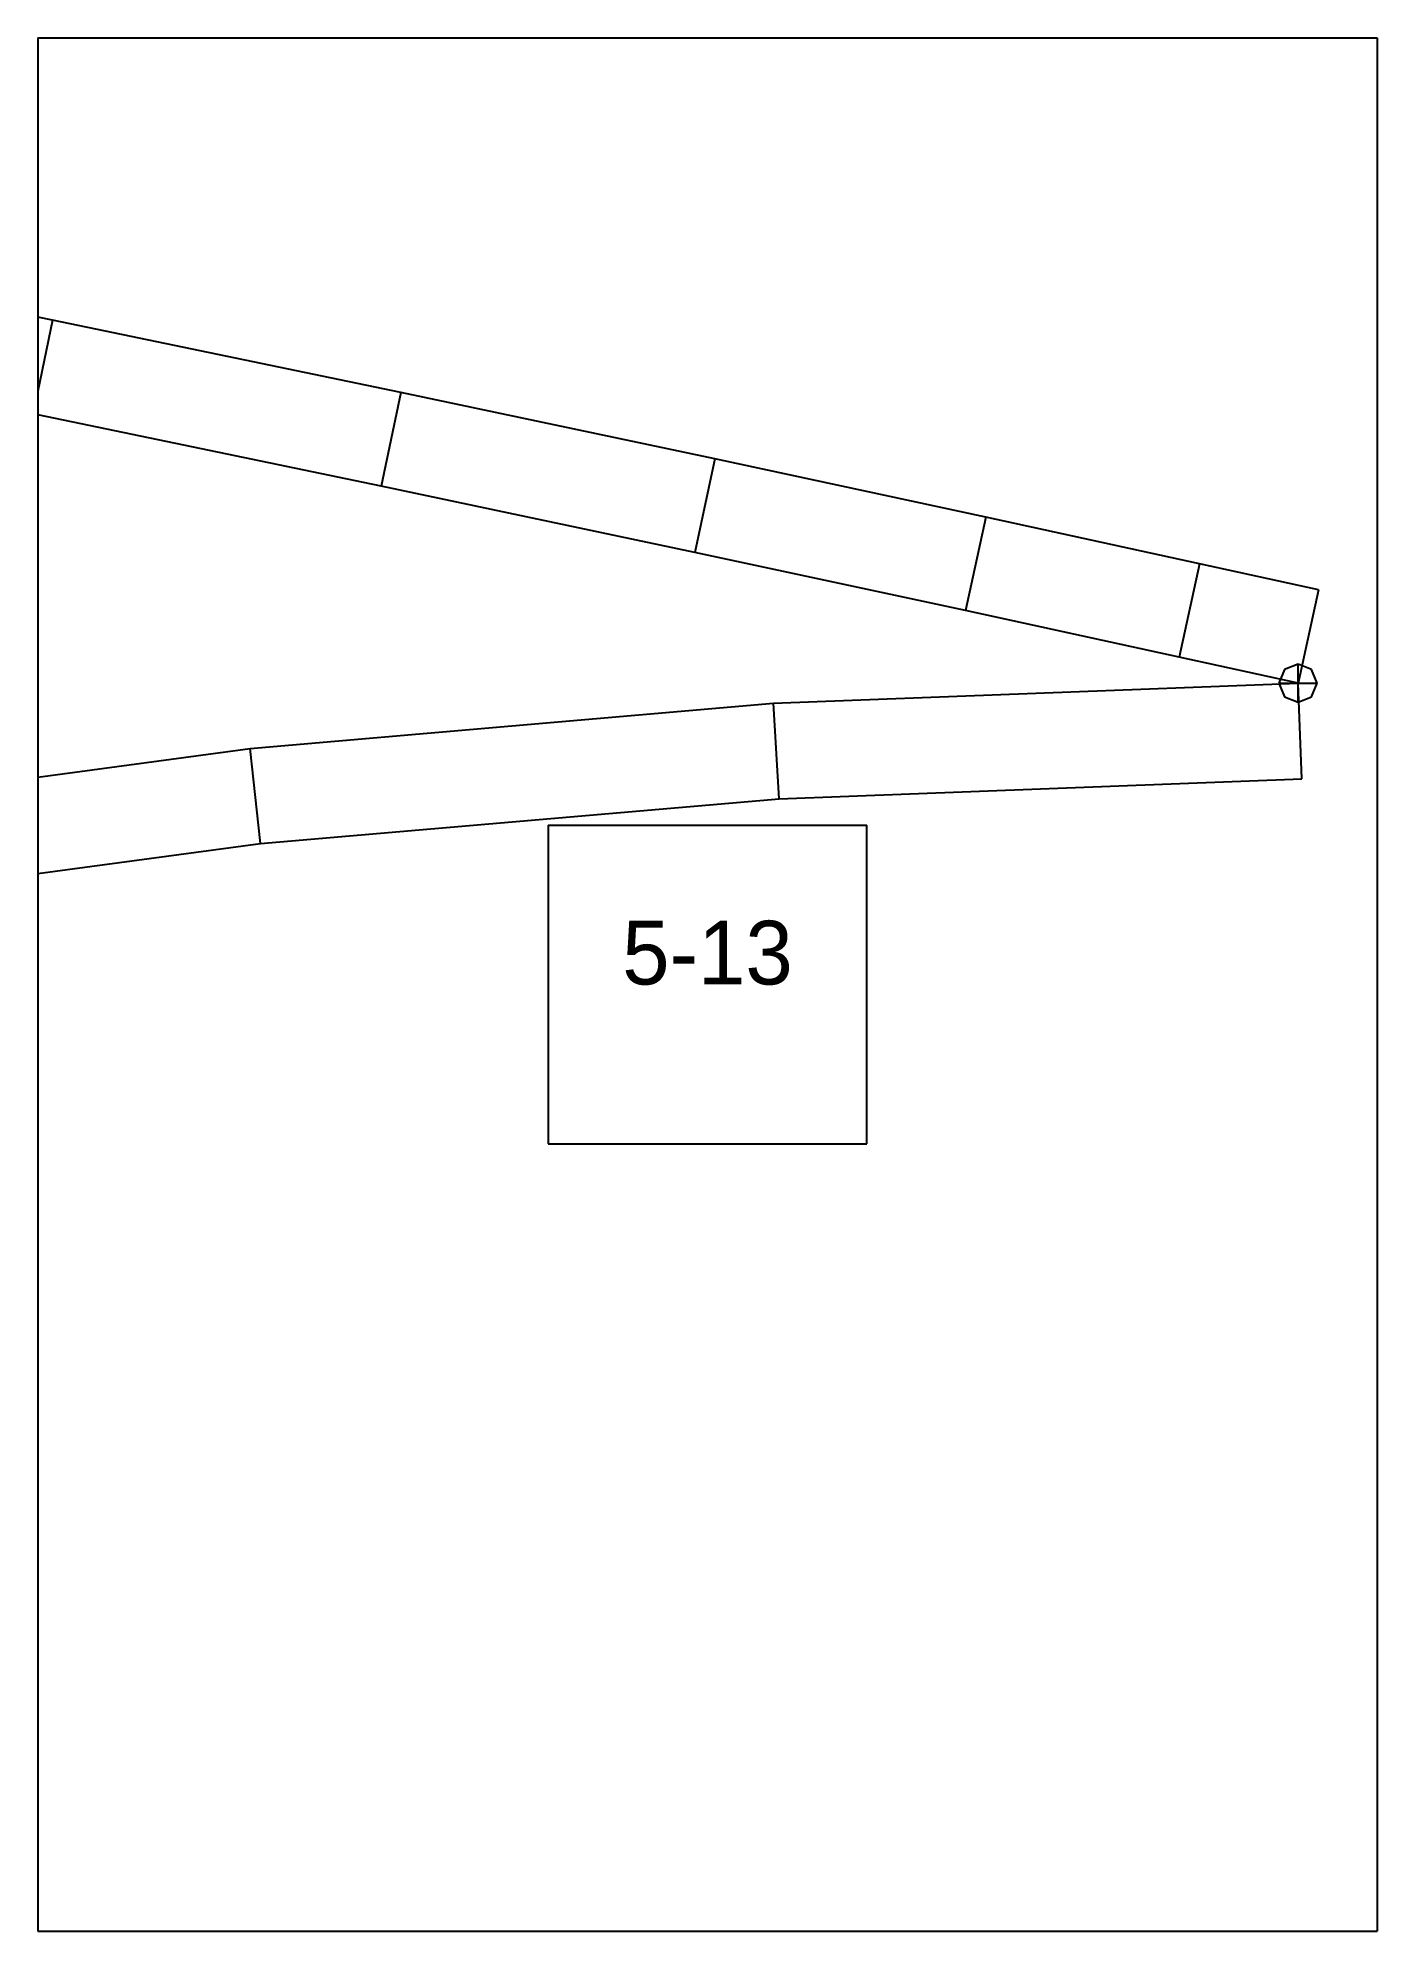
# Paper-space layout 'Plan 5-13' of a CAD drawing. Header units: metres, sheet in millimetres. Extents: x 0 to 210, y 0 to 297.
# The model-space entities are those that its viewports show. They can reach past a viewport. Long polylines and large blocks are cut down to what shows.
import ezdxf
from ezdxf.enums import TextEntityAlignment as Align

# ---------------------------------------------------------------- set-up
doc = ezdxf.new("R2010")
doc.units = ezdxf.units.M
for name, color, linetype in [('default', 7, 'Continuous'), ('TEXTLAYER', 7, 'Continuous'), ('VIEWPORTS', 7, 'Continuous')]:
    doc.layers.add(name, color=color, linetype=linetype)

msp = doc.modelspace()

# ---------------------------------------------------------------- linework, layer by layer
at = {"color": 9}
for p, q in [((2520, -891), (2520, -1188)), ((2520, -891), (2520, -1188)), ((2730, -891), (2730, -1188)), ((2730, -891), (2730, -1188)), ((2310, -1188), (2520, -1188)), ((2310, -1188), (2520, -1188)), ((2520, -1188), (2730, -1188)), ((2520, -1188), (2520, -1485)), ((2520, -1188), (2730, -1188)), ((2520, -1188), (2520, -1485)), ((2730, -1188), (2940, -1188)), ((2730, -1188), (2730, -1485)), ((2730, -1188), (2940, -1188)), ((2730, -1188), (2730, -1485)), ((2600, -1311.5), (2650, -1311.5)), ((2600, -1311.5), (2600, -1361.5)), ((2650, -1361.5), (2650, -1311.5)), ((2600, -1361.5), (2650, -1361.5)), ((2310, -1485), (2520, -1485)), ((2310, -1485), (2520, -1485)), ((2520, -1485), (2730, -1485)), ((2520, -1485), (2520, -1782)), ((2520, -1485), (2730, -1485)), ((2520, -1485), (2520, -1782)), ((2730, -1485), (2940, -1485)), ((2730, -1485), (2730, -1782)), ((2730, -1485), (2940, -1485)), ((2730, -1485), (2730, -1782))]:
    msp.add_line(p, q, dxfattribs=at)
at = {"layer": 'default', "color": 7, "linetype": 'Continuous'}
for p, q in [((2522.3, -1232.27), (2463.27, -1220.16)), ((2522.3, -1232.27), (2519.27, -1246.96)), ((2576.92, -1243.64), (2522.3, -1232.27)), ((2519.27, -1246.96), (2460.28, -1234.86)), ((2576.92, -1243.64), (2573.84, -1258.32)), ((2626.16, -1254.05), (2576.92, -1243.64)), ((2573.84, -1258.32), (2519.27, -1246.96)), ((2626.16, -1254.05), (2623.03, -1268.72)), ((2668.65, -1263.18), (2626.16, -1254.05)), ((2623.03, -1268.72), (2573.84, -1258.32)), ((2668.65, -1263.18), (2665.47, -1277.84)), ((2702.14, -1270.5), (2668.65, -1263.18)), ((2665.47, -1277.84), (2623.03, -1268.72)), ((2702.14, -1270.5), (2698.94, -1285.15)), ((2720.81, -1274.57), (2702.14, -1270.5)), ((2720.81, -1274.57), (2717.61, -1289.23)), ((2698.94, -1285.15), (2665.47, -1277.84)), ((2717.61, -1289.23), (2698.94, -1285.15)), ((2715.49, -1287.1), (2714.61, -1289.23)), ((2717.61, -1286.23), (2715.49, -1287.1)), ((2719.73, -1287.1), (2717.61, -1286.23)), ((2717.61, -1292.23), (2717.61, -1286.23)), ((2720.61, -1289.23), (2719.73, -1287.1)), ((2635.33, -1292.38), (2717.61, -1289.23)), ((2714.61, -1289.23), (2720.61, -1289.23)), ((2714.61, -1289.23), (2715.49, -1291.35)), ((2715.49, -1291.35), (2717.61, -1292.23)), ((2718.18, -1304.22), (2717.61, -1289.23)), ((2717.61, -1292.23), (2719.73, -1291.35)), ((2719.73, -1291.35), (2720.61, -1289.23)), ((2553.28, -1299.47), (2635.33, -1292.38)), ((2636.26, -1307.36), (2635.33, -1292.38)), ((2471.68, -1310.47), (2553.28, -1299.47)), ((2554.93, -1314.38), (2553.28, -1299.47)), ((2636.26, -1307.36), (2718.18, -1304.22)), ((2554.93, -1314.38), (2636.26, -1307.36)), ((2474.04, -1325.29), (2554.93, -1314.38))]:
    msp.add_line(p, q, dxfattribs=at)

# ---------------------------------------------------------------- texts
at = {"layer": 'TEXTLAYER', "color": 1}
msp.add_text('5-13', height=10, dxfattribs=at).set_placement((2625, -1336.5), align=Align.CENTER)

psp = doc.layouts.new('Plan 5-13')

# ---------------------------------------------------------------- viewports
at = {"layer": 'VIEWPORTS'}
psp.add_viewport(center=(105, 148.5), size=(210, 297), view_center_point=(2625, -1336.5), view_height=297, dxfattribs=at)

doc.saveas('drawing.dxf')
